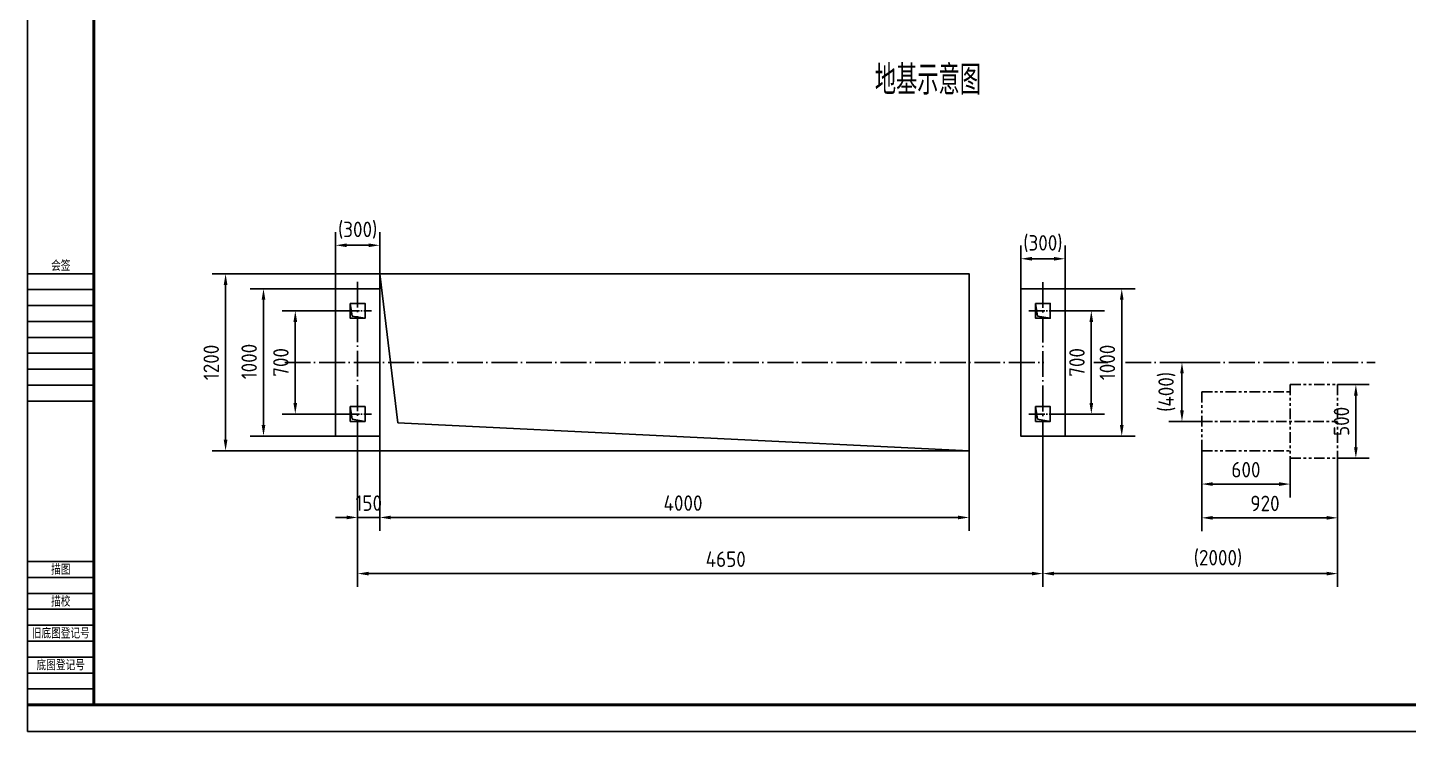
# Model space of a CAD drawing. Header units: millimetres. Extents: x -1204 to 13934, y -5982 to 4710.
# Drawn here: x -1204 to 8165, y -5982 to -1208 of the extents above; entities that cross this region are included whole.
import ezdxf
from ezdxf.enums import TextEntityAlignment as Align

# ---------------------------------------------------------------- set-up
doc = ezdxf.new("R2010")
doc.units = ezdxf.units.MM
doc.header["$LTSCALE"] = 18
for name, pattern in [('ACISOTGB', [9, 4, -1, 1, -1, 1, -1]), ('AM_ISO08W050', [13, 9.75, -1.5, 0.25, -1.5]), ('AM_ISO08W050x2', [7.625, 6, -0.75, 0.125, -0.75]), ('CENTER', [7, 4, -1, 1, -1]), ('GEN4A', [16.25, 9.75, -1.5, 1, -1.5, 1, -1.5])]:
    doc.linetypes.add(name, pattern=pattern)
for name, color, linetype in [('4A', 3, 'GEN4A'), ('5', 3, 'Continuous'), ('RAHM2', 1, 'Continuous'), ('RAHM3', 2, 'Continuous'), ('TILE1', 5, 'Continuous')]:
    doc.layers.add(name, color=color, linetype=linetype)
for name, color, linetype, lineweight in [('AM_0', 7, 'Continuous', 50), ('AM_4', 3, 'Continuous', 25), ('AM_5', 3, 'Continuous', 25), ('AM_7', 4, 'AM_ISO08W050', 25), ('AM_8', 1, 'Continuous', 25)]:
    doc.layers.add(name, color=color, linetype=linetype, lineweight=lineweight)
doc.styles.add('HZ', font='geniso', dxfattribs={"width": 0.7, "bigfont": 'hztxt'})
doc.styles.get("Standard").update_dxf_attribs({"font": 'ISOCP.SHX', "bigfont": 'GBCBIG.SHX'})
doc.dimstyles.new('AM_GB$0', dxfattribs={"dimtxt": 3.5, "dimasz": 2.5, "dimexe": 3, "dimexo": 0, "dimgap": 1.5, "dimtad": 1, "dimdsep": 46, "dimtxsty": 'Standard', "dimcen": 0, "dimclrd": 256, "dimclre": 256, "dimclrt": 2, "dimadec": 0, "dimazin": 2, "dimtp": 0.1, "dimtm": 0.1, "dimtfac": 0.71, "dimtmove": 0, "dimatfit": 3, "dimfxl": 1, "dimlwd": -1, "dimlwe": -1, "dimarcsym": 1})

# ---------------------------------------------------------------- blocks, each defined once
blk = doc.blocks.new('A1')
blk.add_line((35, 13), (10, 13))
blk.add_lwpolyline([(35, 13), (35, 587), (841, 587), (841, 13)], close=True)
at = {"layer": 'RAHM2'}
for p, q in [((35, 169.5), (10, 169.5)), ((35, 157.5), (10, 157.5)), ((35, 145.5), (10, 145.5)), ((35, 133.5), (10, 133.5)), ((35, 61), (10, 61)), ((35, 49), (10, 49)), ((35, 37), (10, 37)), ((35, 25), (10, 25)), ((35, 19), (10, 19))]:
    blk.add_line(p, q, dxfattribs=at)
at = {"layer": 'RAHM3'}
for p, q in [((35, 175.5), (10, 175.5)), ((35, 163.5), (10, 163.5)), ((35, 151.5), (10, 151.5)), ((35, 139.5), (10, 139.5)), ((35, 127.5), (10, 127.5)), ((35, 67), (10, 67)), ((35, 55), (10, 55)), ((35, 43), (10, 43)), ((35, 31), (10, 31))]:
    blk.add_line(p, q, dxfattribs=at)
at = {"layer": 'TILE1'}
blk.add_line((10, 3), (10, 597), dxfattribs=at)
blk.add_lwpolyline([(10, 597), (851, 597), (851, 3), (10, 3)], dxfattribs=at)
at = {"layer": 'RAHM2', "style": 'HZ', "width": 0.7}
for s, p in [('会签', (22.5, 176.5)), ('描图', (22.5, 62)), ('描校', (22.5, 50)), ('旧底图登记号', (22.5, 38)), ('底图登记号', (22.5, 26))]:
    blk.add_text(s, height=4, dxfattribs=at).set_placement(p, align=Align.CENTER)
blk = doc.blocks.new('*D95')
at = {"layer": 'AM_5', "transparency": 16777216}
for p, q in [((940.2, -3128.7), (522, -3128.7)), ((612, -3203.7), (612, -3753.7)), ((940.2, -3828.7), (522, -3828.7))]:
    blk.add_line(p, q, dxfattribs=at)
for points in [[(599.5, -3203.7), (624.5, -3203.7), (612, -3128.7)], [(599.5, -3753.7), (624.5, -3753.7), (612, -3828.7)]]:
    blk.add_solid(points, dxfattribs=at)
at = {"layer": 'Defpoints', "color": 0, "transparency": 16777216}
for p in [(940.2, -3128.7), (612, -3828.7), (940.2, -3828.7)]:
    blk.add_point(p, dxfattribs=at)
at = {"layer": 'AM_5', "color": 2, "transparency": 16777216, "insert": (514.5, -3478.7), "char_height": 105, "attachment_point": 5, "rotation": 90}
blk.add_mtext('700', dxfattribs=at)
blk = doc.blocks.new('*D96')
at = {"layer": 'AM_5', "transparency": 16777216}
for p, q in [((885.2, -2978.7), (306.3, -2978.7)), ((396.3, -3053.7), (396.3, -3903.7)), ((885.2, -3978.7), (306.3, -3978.7))]:
    blk.add_line(p, q, dxfattribs=at)
for points in [[(383.8, -3053.7), (408.8, -3053.7), (396.3, -2978.7)], [(383.8, -3903.7), (408.8, -3903.7), (396.3, -3978.7)]]:
    blk.add_solid(points, dxfattribs=at)
at = {"layer": 'Defpoints', "color": 0, "transparency": 16777216}
for p in [(885.2, -2978.7), (396.3, -3978.7), (885.2, -3978.7)]:
    blk.add_point(p, dxfattribs=at)
at = {"layer": 'AM_5', "color": 2, "transparency": 16777216, "insert": (298.8, -3472.9), "char_height": 105, "attachment_point": 5, "rotation": 90}
blk.add_mtext('1000', dxfattribs=at)
blk = doc.blocks.new('*D97')
at = {"layer": 'AM_5', "transparency": 16777216}
for p, q in [((885.2, -2978.7), (885.2, -2594)), ((1185.2, -2878.7), (1185.2, -2594)), ((960.2, -2684), (1110.2, -2684))]:
    blk.add_line(p, q, dxfattribs=at)
for points in [[(960.2, -2671.5), (960.2, -2696.5), (885.2, -2684)], [(1110.2, -2671.5), (1110.2, -2696.5), (1185.2, -2684)]]:
    blk.add_solid(points, dxfattribs=at)
at = {"layer": 'Defpoints', "color": 0, "transparency": 16777216}
for p in [(1185.2, -2684), (1185.2, -2878.7), (885.2, -2978.7)]:
    blk.add_point(p, dxfattribs=at)
at = {"layer": 'AM_5', "color": 2, "transparency": 16777216, "insert": (1035.2, -2581.3), "char_height": 105, "attachment_point": 5}
blk.add_mtext('(300)', dxfattribs=at)
blk = doc.blocks.new('*D98')
at = {"layer": 'AM_5', "transparency": 16777216}
for p, q in [((5780.2, -3128.7), (6103.8, -3128.7)), ((6013.8, -3203.7), (6013.8, -3753.7)), ((5780.2, -3828.7), (6103.8, -3828.7))]:
    blk.add_line(p, q, dxfattribs=at)
for points in [[(6001.3, -3203.7), (6026.3, -3203.7), (6013.8, -3128.7)], [(6001.3, -3753.7), (6026.3, -3753.7), (6013.8, -3828.7)]]:
    blk.add_solid(points, dxfattribs=at)
at = {"layer": 'Defpoints', "color": 0, "transparency": 16777216}
for p in [(5780.2, -3128.7), (5780.2, -3828.7), (6013.8, -3828.7)]:
    blk.add_point(p, dxfattribs=at)
at = {"layer": 'AM_5', "color": 2, "transparency": 16777216, "insert": (5916.3, -3478.7), "char_height": 105, "attachment_point": 5, "rotation": 90}
blk.add_mtext('700', dxfattribs=at)
blk = doc.blocks.new('*D99')
at = {"layer": 'AM_5', "transparency": 16777216}
for p, q in [((5835.2, -2978.7), (6310.2, -2978.7)), ((6220.2, -3053.7), (6220.2, -3903.7)), ((5835.2, -3978.7), (6310.2, -3978.7))]:
    blk.add_line(p, q, dxfattribs=at)
for points in [[(6207.7, -3053.7), (6232.7, -3053.7), (6220.2, -2978.7)], [(6207.7, -3903.7), (6232.7, -3903.7), (6220.2, -3978.7)]]:
    blk.add_solid(points, dxfattribs=at)
at = {"layer": 'Defpoints', "color": 0, "transparency": 16777216}
for p in [(5835.2, -2978.7), (5835.2, -3978.7), (6220.2, -3978.7)]:
    blk.add_point(p, dxfattribs=at)
at = {"layer": 'AM_5', "color": 2, "transparency": 16777216, "insert": (6122.7, -3478.7), "char_height": 105, "attachment_point": 5, "rotation": 90}
blk.add_mtext('1000', dxfattribs=at)
blk = doc.blocks.new('*D100')
at = {"layer": 'AM_5', "transparency": 16777216}
for p, q in [((1035.2, -4025.7), (1035.2, -4620.5)), ((1185.2, -4078.7), (1185.2, -4620.5)), ((960.2, -4530.5), (885.2, -4530.5)), ((1035.2, -4530.5), (1185.2, -4530.5)), ((1260.2, -4530.5), (1335.2, -4530.5))]:
    blk.add_line(p, q, dxfattribs=at)
for points in [[(960.2, -4518), (960.2, -4543), (1035.2, -4530.5)], [(1260.2, -4518), (1260.2, -4543), (1185.2, -4530.5)]]:
    blk.add_solid(points, dxfattribs=at)
at = {"layer": 'Defpoints', "color": 0, "transparency": 16777216}
for p in [(1035.2, -4025.7), (1185.2, -4078.7), (1185.2, -4530.5)]:
    blk.add_point(p, dxfattribs=at)
at = {"layer": 'AM_5', "color": 2, "transparency": 16777216, "insert": (1110.2, -4433), "char_height": 105, "attachment_point": 5}
blk.add_mtext('150', dxfattribs=at)
blk = doc.blocks.new('*D101')
at = {"layer": 'AM_5', "transparency": 16777216}
for p, q in [((1185.2, -4078.7), (1185.2, -4620.5)), ((5185.2, -4078.7), (5185.2, -4620.5)), ((1260.2, -4530.5), (5110.2, -4530.5))]:
    blk.add_line(p, q, dxfattribs=at)
for points in [[(1260.2, -4518), (1260.2, -4543), (1185.2, -4530.5)], [(5110.2, -4518), (5110.2, -4543), (5185.2, -4530.5)]]:
    blk.add_solid(points, dxfattribs=at)
at = {"layer": 'Defpoints', "color": 0, "transparency": 16777216}
for p in [(1185.2, -4078.7), (5185.2, -4078.7), (5185.2, -4530.5)]:
    blk.add_point(p, dxfattribs=at)
at = {"layer": 'AM_5', "color": 2, "transparency": 16777216, "insert": (3243.1, -4433), "char_height": 105, "attachment_point": 5}
blk.add_mtext('4000', dxfattribs=at)
blk = doc.blocks.new('*D102')
at = {"layer": 'AM_5', "transparency": 16777216}
for p, q in [((1035.2, -4025.7), (1035.2, -5001.2)), ((5685.2, -3978.7), (5685.2, -5001.2)), ((1110.2, -4911.2), (5610.2, -4911.2))]:
    blk.add_line(p, q, dxfattribs=at)
for points in [[(1110.2, -4898.7), (1110.2, -4923.7), (1035.2, -4911.2)], [(5610.2, -4898.7), (5610.2, -4923.7), (5685.2, -4911.2)]]:
    blk.add_solid(points, dxfattribs=at)
at = {"layer": 'Defpoints', "color": 0, "transparency": 16777216}
for p in [(1035.2, -4025.7), (5685.2, -3978.7), (5685.2, -4911.2)]:
    blk.add_point(p, dxfattribs=at)
at = {"layer": 'AM_5', "color": 2, "transparency": 16777216, "insert": (3532.9, -4813.7), "char_height": 105, "attachment_point": 5}
blk.add_mtext('4650', dxfattribs=at)
blk = doc.blocks.new('*D103')
at = {"layer": 'AM_5', "transparency": 16777216}
for p, q in [((1185.2, -2878.7), (49, -2878.7)), ((139, -2953.7), (139, -4003.7)), ((1185.2, -4078.7), (49, -4078.7))]:
    blk.add_line(p, q, dxfattribs=at)
for points in [[(126.5, -2953.7), (151.5, -2953.7), (139, -2878.7)], [(126.5, -4003.7), (151.5, -4003.7), (139, -4078.7)]]:
    blk.add_solid(points, dxfattribs=at)
at = {"layer": 'Defpoints', "color": 0, "transparency": 16777216}
for p in [(1185.2, -2878.7), (139, -4078.7), (1185.2, -4078.7)]:
    blk.add_point(p, dxfattribs=at)
at = {"layer": 'AM_5', "color": 2, "transparency": 16777216, "insert": (41.5, -3478.7), "char_height": 105, "attachment_point": 5, "rotation": 90}
blk.add_mtext('1200', dxfattribs=at)
blk = doc.blocks.new('*D104')
at = {"layer": 'AM_5', "transparency": 16777216}
for p, q in [((5535.2, -2978.7), (5535.2, -2685.5)), ((5835.2, -2978.7), (5835.2, -2685.5)), ((5610.2, -2775.5), (5760.2, -2775.5))]:
    blk.add_line(p, q, dxfattribs=at)
for points in [[(5610.2, -2763), (5610.2, -2788), (5535.2, -2775.5)], [(5760.2, -2763), (5760.2, -2788), (5835.2, -2775.5)]]:
    blk.add_solid(points, dxfattribs=at)
at = {"layer": 'Defpoints', "color": 0, "transparency": 16777216}
for p in [(5835.2, -2775.5), (5535.2, -2978.7), (5835.2, -2978.7)]:
    blk.add_point(p, dxfattribs=at)
at = {"layer": 'AM_5', "color": 2, "transparency": 16777216, "insert": (5685.2, -2672.8), "char_height": 105, "attachment_point": 5}
blk.add_mtext('(300)', dxfattribs=at)
blk = doc.blocks.new('*D105')
at = {"layer": 'AM_5', "transparency": 16777216}
for p, q in [((5685.2, -3978.7), (5685.2, -5001.2)), ((7685.2, -4128.7), (7685.2, -5001.2)), ((5760.2, -4911.2), (7610.2, -4911.2))]:
    blk.add_line(p, q, dxfattribs=at)
for points in [[(5760.2, -4898.7), (5760.2, -4923.7), (5685.2, -4911.2)], [(7610.2, -4898.7), (7610.2, -4923.7), (7685.2, -4911.2)]]:
    blk.add_solid(points, dxfattribs=at)
at = {"layer": 'Defpoints', "color": 0, "transparency": 16777216}
for p in [(5685.2, -3978.7), (7685.2, -4128.7), (7685.2, -4911.2)]:
    blk.add_point(p, dxfattribs=at)
at = {"layer": 'AM_5', "color": 2, "transparency": 16777216, "insert": (6873.3, -4808.5), "char_height": 105, "attachment_point": 5}
blk.add_mtext('(2000)', dxfattribs=at)
blk = doc.blocks.new('A$C165E6A4A')
at = {"layer": '4A'}
for p, q in [((0, 100), (13.2, 14.1)), ((13.2, 14.1), (100, 0))]:
    blk.add_line(p, q, dxfattribs=at)
blk = doc.blocks.new('*D169')
at = {"layer": 'AM_5', "transparency": 16777216}
for p, q in [((7685.2, -3628.7), (7898.8, -3628.7)), ((7808.8, -4053.7), (7808.8, -3703.7)), ((7685.2, -4128.7), (7898.8, -4128.7))]:
    blk.add_line(p, q, dxfattribs=at)
for points in [[(7796.3, -3703.7), (7821.3, -3703.7), (7808.8, -3628.7)], [(7796.3, -4053.7), (7821.3, -4053.7), (7808.8, -4128.7)]]:
    blk.add_solid(points, dxfattribs=at)
at = {"layer": 'Defpoints', "color": 0, "transparency": 16777216}
for p in [(7685.2, -3628.7), (7808.8, -3628.7), (7685.2, -4128.7)]:
    blk.add_point(p, dxfattribs=at)
at = {"layer": 'AM_5', "color": 2, "transparency": 16777216, "insert": (7711.3, -3878.7), "char_height": 105, "attachment_point": 5, "rotation": 90}
blk.add_mtext('500', dxfattribs=at)
blk = doc.blocks.new('*D170')
at = {"layer": 'AM_5', "transparency": 16777216}
for p, q in [((6763, -4032.5), (6763, -4622.9)), ((7685.2, -4078.7), (7685.2, -4622.9)), ((6838, -4532.9), (7610.2, -4532.9))]:
    blk.add_line(p, q, dxfattribs=at)
for points in [[(6838, -4520.4), (6838, -4545.4), (6763, -4532.9)], [(7610.2, -4520.4), (7610.2, -4545.4), (7685.2, -4532.9)]]:
    blk.add_solid(points, dxfattribs=at)
at = {"layer": 'Defpoints', "color": 0, "transparency": 16777216}
for p in [(6763, -4032.5), (7685.2, -4078.7), (7685.2, -4532.9)]:
    blk.add_point(p, dxfattribs=at)
at = {"layer": 'AM_5', "color": 2, "transparency": 16777216, "insert": (7192.2, -4435.3), "char_height": 105, "attachment_point": 5}
blk.add_mtext('920', dxfattribs=at)
blk = doc.blocks.new('*D171')
at = {"layer": 'AM_5', "transparency": 16777216}
for p, q in [((6763, -4032.5), (6763, -4393.9)), ((7363, -4128.7), (7363, -4393.9)), ((6838, -4303.9), (7288, -4303.9))]:
    blk.add_line(p, q, dxfattribs=at)
for points in [[(6838, -4291.4), (6838, -4316.4), (6763, -4303.9)], [(7288, -4291.4), (7288, -4316.4), (7363, -4303.9)]]:
    blk.add_solid(points, dxfattribs=at)
at = {"layer": 'Defpoints', "color": 0, "transparency": 16777216}
for p in [(6763, -4032.5), (7363, -4128.7), (7363, -4303.9)]:
    blk.add_point(p, dxfattribs=at)
at = {"layer": 'AM_5', "color": 2, "transparency": 16777216, "insert": (7063, -4206.4), "char_height": 105, "attachment_point": 5}
blk.add_mtext('600', dxfattribs=at)
blk = doc.blocks.new('*D172')
at = {"layer": 'AM_5', "transparency": 16777216}
for p, q in [((6763, -3478.7), (6538.9, -3478.7)), ((6628.9, -3803.7), (6628.9, -3553.7)), ((6763, -3878.7), (6538.9, -3878.7))]:
    blk.add_line(p, q, dxfattribs=at)
for points in [[(6616.4, -3553.7), (6641.4, -3553.7), (6628.9, -3478.7)], [(6616.4, -3803.7), (6641.4, -3803.7), (6628.9, -3878.7)]]:
    blk.add_solid(points, dxfattribs=at)
at = {"layer": 'Defpoints', "color": 0, "transparency": 16777216}
for p in [(6628.9, -3478.7), (6763, -3478.7), (6763, -3878.7)]:
    blk.add_point(p, dxfattribs=at)
at = {"layer": 'AM_5', "color": 2, "transparency": 16777216, "insert": (6526.2, -3678.7), "char_height": 105, "attachment_point": 5, "rotation": 90}
blk.add_mtext('(400)', dxfattribs=at)

msp = doc.modelspace()

# ---------------------------------------------------------------- linework, layer by layer
for p, q in [((885.2, -2978.7), (1185.2, -2978.7)), ((885.2, -3978.7), (885.2, -2978.7)), ((1185.2, -2976.7), (1185.2, -3980.7)), ((1185.2, -3978.7), (885.2, -3978.7))]:
    msp.add_line(p, q)
for points in [[(1185.2, -2878.7), (5185.2, -2878.7), (5185.2, -4078.7), (1185.2, -4078.7)], [(5535.2, -2978.7), (5835.2, -2978.7), (5835.2, -3978.7), (5535.2, -3978.7)], [(985.2, -3078.7), (1085.2, -3078.7), (1085.2, -3178.7), (985.2, -3178.7)], [(5635.2, -3078.7), (5735.2, -3078.7), (5735.2, -3178.7), (5635.2, -3178.7)], [(985.2, -3878.7), (1085.2, -3878.7), (1085.2, -3778.7), (985.2, -3778.7)], [(5635.2, -3878.7), (5735.2, -3878.7), (5735.2, -3778.7), (5635.2, -3778.7)]]:
    msp.add_lwpolyline(points, close=True)
at = {"layer": 'AM_4', "color": 2, "linetype": 'ACISOTGB'}
for p, q in [((7363, -3628.7), (7363, -4128.7)), ((7363, -3628.7), (7685.2, -3628.7)), ((7685.2, -3628.7), (7685.2, -4128.7)), ((6763, -3678.7), (6763, -4078.7)), ((6763, -3678.7), (7363, -3678.7)), ((6763, -4078.7), (7363, -4078.7)), ((7363, -4128.7), (7685.2, -4128.7))]:
    msp.add_line(p, q, dxfattribs=at)
at = {"layer": 'AM_4', "linetype": 'CENTER'}
msp.add_line((6763, -3878.7), (7685.2, -3878.7), dxfattribs=at)
at = {"layer": 'AM_7'}
for p, q in [((1035.2, -2931.7), (1035.2, -4025.7)), ((5685.2, -2933.7), (5685.2, -4023.7)), ((540.2, -3478.7), (5691.6, -3478.7)), ((6029.8, -3478.7), (6125.8, -3478.7)), ((6245.2, -3478.7), (7940.2, -3478.7))]:
    msp.add_line(p, q, dxfattribs=at)
at = {"layer": 'AM_7', "linetype": 'AM_ISO08W050x2'}
for p, q in [((940.2, -3128.7), (1130.2, -3128.7)), ((5590.2, -3128.7), (5780.2, -3128.7)), ((940.2, -3828.7), (1130.2, -3828.7)), ((5590.2, -3828.7), (5780.2, -3828.7))]:
    msp.add_line(p, q, dxfattribs=at)
at = {"layer": 'AM_8'}
for p, q in [((1185.2, -2878.7), (1308.8, -3888.6)), ((1308.8, -3888.6), (5185.2, -4078.7))]:
    msp.add_line(p, q, dxfattribs=at)

# ---------------------------------------------------------------- block references
at = {"layer": '5'}
for p in [(985.2, -3178.7), (5635.2, -3178.7), (985.2, -3878.7), (5635.2, -3878.7)]:
    msp.add_blockref('A$C165E6A4A', p, dxfattribs=at)
at = {"layer": 'AM_0', "lineweight": 0, "xscale": 18, "yscale": 18, "zscale": 18}
msp.add_blockref('A1', (-1384.4, -6035.6), dxfattribs=at)

# ---------------------------------------------------------------- texts
at = {"layer": 'AM_5', "color": 2, "insert": (4904.8, -1562.6), "char_height": 200, "attachment_point": 5}
msp.add_mtext('地基示意图', dxfattribs=at)

# ---------------------------------------------------------------- dimensions: what is measured, and where the dimension line sits
at = {"layer": 'AM_5'}
for base, p1, p2, text, picture, middle in [((1185.2, -2684), (885.2, -2978.7), (1185.2, -2878.7), '(<>)', '*D97', (1035.2, -2684)), ((5835.2, -2775.5), (5535.2, -2978.7), (5835.2, -2978.7), '(<>)', '*D104', (5685.2, -2775.5)), ((7685.2, -4911.2), (5685.2, -3978.7), (7685.2, -4128.7), '(<>)', '*D105', (6873.3, -4911.2)), ((7685.2, -4532.9), (6763, -4032.5), (7685.2, -4078.7), '920', '*D170', (7192.2, -4532.9))]:
    dim = msp.add_linear_dim(base=base, p1=p1, p2=p2, text=text, dimstyle='AM_GB$0', override={"dimscale": 30, "dimdec": 0}, dxfattribs=at)
    dim.commit()
    dim.dimension.update_dxf_attribs({"geometry": picture, "text_midpoint": middle, "dimtype": 160})
for base, p1, p2, picture, middle in [((139, -4078.7), (1185.2, -2878.7), (1185.2, -4078.7), '*D103', (41.5, -3478.7)), ((6220.2, -3978.7), (5835.2, -2978.7), (5835.2, -3978.7), '*D99', (6122.7, -3478.7)), ((6013.8, -3828.7), (5780.2, -3128.7), (5780.2, -3828.7), '*D98', (5916.3, -3478.7)), ((7808.8, -3628.7), (7685.2, -4128.7), (7685.2, -3628.7), '*D169', (7711.3, -3878.7))]:
    dim = msp.add_linear_dim(base=base, p1=p1, p2=p2, angle=90, dimstyle='AM_GB$0', override={"dimscale": 30, "dimdec": 0}, dxfattribs=at)
    dim.commit()
    dim.dimension.update_dxf_attribs({"geometry": picture, "text_midpoint": middle})
for base, p1, p2, picture, middle in [((396.3, -3978.7), (885.2, -2978.7), (885.2, -3978.7), '*D96', (396.3, -3472.9)), ((612, -3828.7), (940.2, -3128.7), (940.2, -3828.7), '*D95', (612, -3478.7))]:
    dim = msp.add_linear_dim(base=base, p1=p1, p2=p2, angle=90, dimstyle='AM_GB$0', override={"dimscale": 30, "dimdec": 0}, dxfattribs=at)
    dim.commit()
    dim.dimension.update_dxf_attribs({"geometry": picture, "text_midpoint": middle, "dimtype": 160})
dim = msp.add_linear_dim(base=(6628.9, -3478.7), p1=(6763, -3878.7), p2=(6763, -3478.7), angle=90, text='(<>)', dimstyle='AM_GB$0', override={"dimscale": 30, "dimdec": 0}, dxfattribs=at)
dim.commit()
dim.dimension.update_dxf_attribs({"geometry": '*D172', "text_midpoint": (6526.2, -3678.7)})
for base, p1, p2, picture, middle in [((1185.2, -4530.5), (1035.2, -4025.7), (1185.2, -4078.7), '*D100', (1110.2, -4530.5)), ((5685.2, -4911.2), (1035.2, -4025.7), (5685.2, -3978.7), '*D102', (3532.9, -4911.2)), ((5185.2, -4530.5), (1185.2, -4078.7), (5185.2, -4078.7), '*D101', (3243.1, -4530.5))]:
    dim = msp.add_linear_dim(base=base, p1=p1, p2=p2, dimstyle='AM_GB$0', override={"dimscale": 30, "dimdec": 0}, dxfattribs=at)
    dim.commit()
    dim.dimension.update_dxf_attribs({"geometry": picture, "text_midpoint": middle, "dimtype": 160})
dim = msp.add_linear_dim(base=(7363, -4303.9), p1=(6763, -4032.5), p2=(7363, -4128.7), dimstyle='AM_GB$0', override={"dimscale": 30, "dimdec": 0}, dxfattribs=at)
dim.commit()
dim.dimension.update_dxf_attribs({"geometry": '*D171', "text_midpoint": (7063, -4206.4)})

doc.saveas('drawing.dxf')
